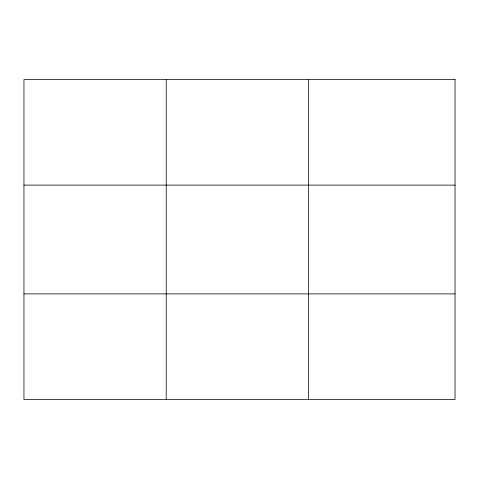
<?xml version="1.0" encoding="UTF-8"?>
<svg xmlns="http://www.w3.org/2000/svg" width="479" height="479" viewBox="0 0 479 479"><rect width="100%" height="100%" fill="white"/><g stroke="black" fill="none" stroke-linecap="round" stroke-linejoin="round"><path stroke-width="0.72" d="M308.476 79.562L308.476 399.438M23.95 185.122L455.05 185.122M23.95 293.878L455.05 293.878M166.213 79.562L166.213 399.438M455.05 79.562L455.05 399.438L23.95 399.438L23.95 79.562L455.05 79.562"/></g></svg>
